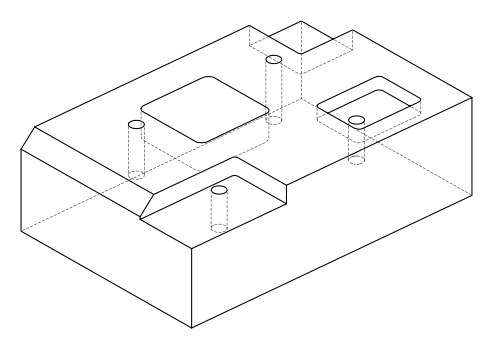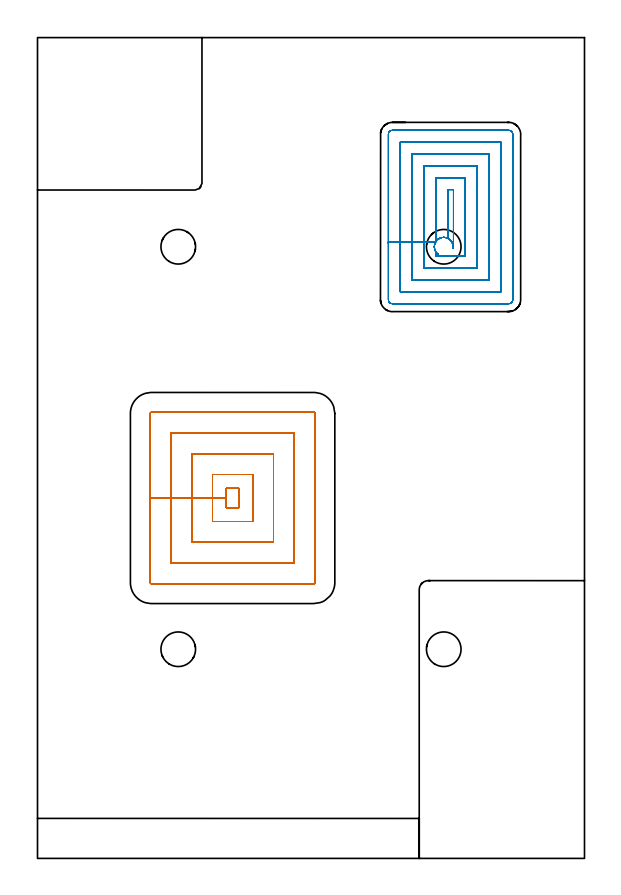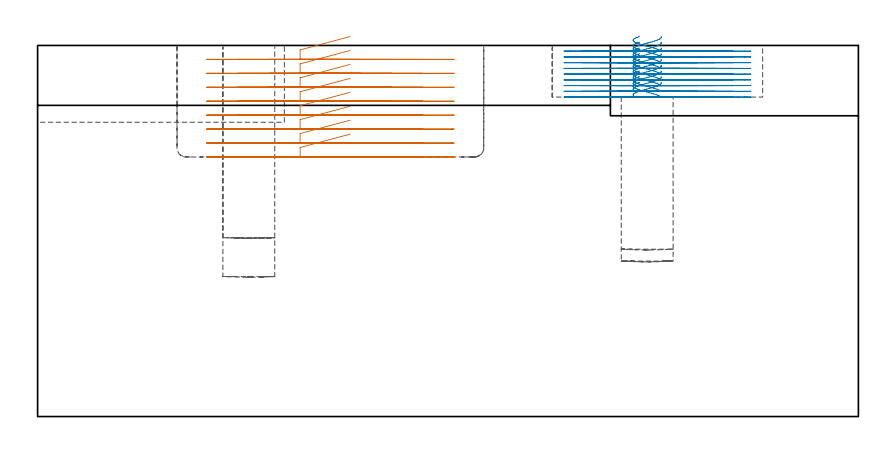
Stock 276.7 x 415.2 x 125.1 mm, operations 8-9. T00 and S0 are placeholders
(PLAN: 9 operations, 5 tool changes, 172.5 min)
(1 INDEXABLE_INSERT_DRILL_BLIND_HOLE_FROM_SOLID | STEP1POCKET | NXT0302_006 | 0.27 min | 15578 mm3)
(2 INDEXABLE_INSERT_DRILL_BLIND_HOLE_FROM_SOLID_1 | STEP1POCKET_1 | NXT0302_006 | 0.21 min | 17477 mm3)
(3 INDEXABLE_INSERT_DRILL_BLIND_HOLE_FROM_SOLID_2 | STEP1POCKET_2 | NXT0302_006 | 0.32 min | 18727 mm3)
(4 INDEXABLE_INSERT_DRILL_BLIND_HOLE_FROM_SOLID_3 | STEP1POCKET_3 | NXT0302_006 | 0.22 min | 16519 mm3)
(5 AREA_MILL | FG_CHAMFER_SURFACE | UGT0205_001 | 12.58 min | 41010 mm3)
(6 MILL_CORNER_NOTCH_RECTANGULAR | CORNER_NOTCH_RECTANGULAR | NXT0201_009 | Follow Part, ap 2, ae 75% | 55.9 min | 270981 mm3)
(7 MILL_CORNER_NOTCH_RECTANGULAR_1 | CORNER_NOTCH_RECTANGULAR_1 | NXT0201_008 | Follow Part, ap 1.5, ae 75% | 65.78 min | 166073 mm3)
(8 MILL_RECTANGULAR_POCKET | POCKET_RECTANGULAR_STRAIGHT | UGT0201_095 | Follow Part, ap 5, ae 75% | 16.07 min | 410668 mm3)
(9 MILL_RECTANGULAR_POCKET_1 | POCKET_RECTANGULAR_STRAIGHT_1 | NXT0201_009 | Follow Part, ap 2, ae 75% | 21.17 min | 113403 mm3)
(TOOL NXT0302_006 | Index. Insert Drill 17.5mm [880-D1750L25-05] | D17.5 PA176 FL88 Z2)
(TOOL UGT0205_001 | Chamfer Mill 20 x 3 x 45 deg. | D20 FL50 Z2)
(TOOL NXT0201_009 | ENDMILL 8mm [2P460-0800-NA 1630] | D8 FL26 Z6)
(TOOL NXT0201_008 | ENDMILL 6mm [2P460-0600-NA 1630] | D6 FL26 Z6)
(TOOL UGT0201_095 | End mill 20 mm | D20 R3 FL38 Z4)
(OP 8 MILL_RECTANGULAR_POCKET)
G17 G21 G94 G90
T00 M6
G54
G17 G0 G90 X105.337 Y194.2 S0 M3
G43 Z135.1 H0
Z128.1
G94 G1 X88.5 Z123.589 F250.
Y182.3 Z120.4
X95.5
Y177.4 F500.
X101.9
Y187.2
X95.5
Y182.3
X88.5
Y170.4
X108.9
Y194.2
X88.5
Y182.3
X78.
Y159.9
X119.4
Y204.7
X78.
Y182.3
X67.5
Y149.4
X129.9
Y215.2
X67.5
Y182.3
X57.
Y139.5
G3 X57.6 Y138.9 R0.6
G1 X139.8
G3 X140.4 Y139.5 R0.6
G1 Y225.1
G3 X139.8 Y225.7 R0.6
G1 X57.6
G3 X57. Y225.1 R0.6
G1 Y182.3
Y181.3
G0 X105.337 Y194.2 Z123.4
G1 X88.5 Z118.889 F250.
Y182.3 Z115.7
X95.5
Y177.4 F500.
X101.9
Y187.2
X95.5
Y182.3
X88.5
Y170.4
X108.9
Y194.2
X88.5
Y182.3
X78.
Y159.9
X119.4
Y204.7
X78.
Y182.3
X67.5
Y149.4
X129.9
Y215.2
X67.5
Y182.3
X57.
Y139.5
G3 X57.6 Y138.9 R0.6
G1 X139.8
G3 X140.4 Y139.5 R0.6
G1 Y225.1
G3 X139.8 Y225.7 R0.6
G1 X57.6
G3 X57. Y225.1 R0.6
G1 Y182.3
Y181.3
G0 X105.337 Y194.2 Z118.7
G1 X88.5 Z114.189 F250.
Y182.3 Z111.
X95.5
Y177.4 F500.
X101.9
Y187.2
X95.5
Y182.3
X88.5
Y170.4
X108.9
Y194.2
X88.5
Y182.3
X78.
Y159.9
X119.4
Y204.7
X78.
Y182.3
X67.5
Y149.4
X129.9
Y215.2
X67.5
Y182.3
X57.
Y139.5
G3 X57.6 Y138.9 R0.6
G1 X139.8
G3 X140.4 Y139.5 R0.6
G1 Y225.1
G3 X139.8 Y225.7 R0.6
G1 X57.6
G3 X57. Y225.1 R0.6
G1 Y182.3
Y181.3
G0 X105.337 Y194.2 Z114.
G1 X88.5 Z109.489 F250.
Y182.3 Z106.3
X95.5
Y177.4 F500.
X101.9
Y187.2
X95.5
Y182.3
X88.5
Y170.4
X108.9
Y194.2
X88.5
Y182.3
X78.
Y159.9
X119.4
Y204.7
X78.
Y182.3
X67.5
Y149.4
X129.9
Y215.2
X67.5
Y182.3
X57.
Y139.5
G3 X57.6 Y138.9 R0.6
G1 X139.8
G3 X140.4 Y139.5 R0.6
G1 Y225.1
G3 X139.8 Y225.7 R0.6
G1 X57.6
G3 X57. Y225.1 R0.6
G1 Y182.3
Y181.3
G0 X105.337 Y194.2 Z109.3
G1 X88.5 Z104.789 F250.
Y182.3 Z101.6
X95.5
Y177.4 F500.
X101.9
Y187.2
X95.5
Y182.3
X88.5
Y170.4
X108.9
Y194.2
X88.5
Y182.3
X78.
Y159.9
X119.4
Y204.7
X78.
Y182.3
X67.5
Y149.4
X129.9
Y215.2
X67.5
Y182.3
X57.
Y139.5
G3 X57.6 Y138.9 R0.6
G1 X139.8
G3 X140.4 Y139.5 R0.6
G1 Y225.1
G3 X139.8 Y225.7 R0.6
G1 X57.6
G3 X57. Y225.1 R0.6
G1 Y182.3
Y181.3
G0 X105.337 Y194.2 Z104.6
G1 X88.5 Z100.089 F250.
Y182.3 Z96.9
X95.5
Y177.4 F500.
X101.9
Y187.2
X95.5
Y182.3
X88.5
Y170.4
X108.9
Y194.2
X88.5
Y182.3
X78.
Y159.9
X119.4
Y204.7
X78.
Y182.3
X67.5
Y149.4
X129.9
Y215.2
X67.5
Y182.3
X57.
Y139.5
G3 X57.6 Y138.9 R0.6
G1 X139.8
G3 X140.4 Y139.5 R0.6
G1 Y225.1
G3 X139.8 Y225.7 R0.6
G1 X57.6
G3 X57. Y225.1 R0.6
G1 Y182.3
Y181.3
G0 X105.337 Y194.2 Z99.9
G1 X88.5 Z95.389 F250.
Y182.3 Z92.2
X95.5
Y177.4 F500.
X101.9
Y187.2
X95.5
Y182.3
X88.5
Y170.4
X108.9
Y194.2
X88.5
Y182.3
X78.
Y159.9
X119.4
Y204.7
X78.
Y182.3
X67.5
Y149.4
X129.9
Y215.2
X67.5
Y182.3
X57.
Y139.5
G3 X57.6 Y138.9 R0.6
G1 X139.8
G3 X140.4 Y139.5 R0.6
G1 Y225.1
G3 X139.8 Y225.7 R0.6
G1 X57.6
G3 X57. Y225.1 R0.6
G1 Y182.3
Y181.3
G0 X105.337 Y194.2 Z95.2
G1 X88.5 Z90.689 F250.
Y182.3 Z87.5
X95.5
Y177.4 F500.
X101.9
Y187.2
X95.5
Y182.3
X88.5
Y170.4
X108.9
Y194.2
X88.5
Y182.3
X78.
Y159.9
X119.4
Y204.7
X78.
Y182.3
X67.5
Y149.4
X129.9
Y215.2
X67.5
Y182.3
X57.
Y139.5
G3 X57.6 Y138.9 R0.6
G1 X139.8
G3 X140.4 Y139.5 R0.6
G1 Y225.1
G3 X139.8 Y225.7 R0.6
G1 X57.6
G3 X57. Y225.1 R0.6
G1 Y182.3
Y181.3
G0 Z135.1
M5
M2
(OP 9 MILL_RECTANGULAR_POCKET_1)
G17 G21 G94 G90
T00 M6
G54
G17 G0 G90 X202.911 Y305.433 S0 M3
G43 Z135.1 H1
Z128.1
G94 G1 X202.711 Y305.562 Z128.036 F250.
X202.207 Y305.984 Z127.86
X201.774 Y306.465 Z127.687
X201.425 Y306.964 Z127.523
X201.159 Y307.456 Z127.374
X200.946 Y308.037 Z127.208
X200.779 Y308.866 Z126.981
X200.761 Y309.712 Z126.754
X200.891 Y310.548 Z126.528
X201.167 Y311.348 Z126.301
X201.579 Y312.087 Z126.074
X201.769 Y312.331 Z125.991
X202.193 Y312.804 Z125.821
X202.696 Y313.225 Z125.645
X202.945 Y313.408 Z125.563
X203.644 Y313.776 Z125.351
X204.396 Y314.024 Z125.139
X205.178 Y314.143 Z124.927
X205.486 Y314.144 Z124.844
X205.794 Y314.145 Z124.762
X206.53 Y314.042 Z124.563
X207.241 Y313.825 Z124.363
X207.91 Y313.5 Z124.164
X208.519 Y313.075 Z123.965
X209.055 Y312.56 Z123.766
X209.52 Y311.928 Z123.556
X209.819 Y311.372 Z123.386
X210.017 Y310.89 Z123.247
X210.091 Y310.6 Z123.167
X210.4 F500.
Y338.3
X207.5
Y313.704
G0 X210.168 Y308.597 Z128.1
G1 X210.248 Y309.235 Z127.928 F250.
X210.206 Y310.068 Z127.704
X210.02 Y310.882 Z127.481
X209.819 Y311.372 Z127.339
X209.52 Y311.928 Z127.169
X209.471 Y312.004 Z127.145
X209.055 Y312.56 Z126.959
X208.519 Y313.075 Z126.76
X207.91 Y313.5 Z126.561
X207.241 Y313.825 Z126.362
X206.53 Y314.042 Z126.162
X205.794 Y314.145 Z125.963
X205.486 Y314.144 Z125.881
X205.178 Y314.143 Z125.798
X204.396 Y314.024 Z125.586
X203.644 Y313.776 Z125.374
X202.945 Y313.408 Z125.162
X202.696 Y313.225 Z125.08
X202.193 Y312.804 Z124.904
X201.769 Y312.331 Z124.734
X201.579 Y312.087 Z124.651
X201.167 Y311.348 Z124.424
X200.891 Y310.548 Z124.197
X200.761 Y309.712 Z123.971
X200.779 Y308.866 Z123.744
X200.946 Y308.037 Z123.517
X201.182 Y307.404 Z123.336
X201.328 Y307.131 Z123.253
X201.425 Y306.964 Z123.202
X201.5 Y306.857 Z123.167
Y304.6 F500.
X216.4
Y344.3
X201.5
Y311.948
X195.5
Y298.6
X222.4
Y350.3
X195.5
Y311.948
X189.5
Y292.6
X228.4
Y356.3
X189.5
Y311.948
X183.5
Y286.6
X234.4
Y362.3
X183.5
Y311.948
X177.5
Y282.6
G3 X179.5 Y280.6 R2.
G1 X238.4
G3 X240.4 Y282.6 R2.
G1 Y366.3
G3 X238.4 Y368.3 R2.
G1 X179.5
G3 X177.5 Y366.3 R2.
G1 Y311.948
Y310.948
G0 X202.912 Y305.432 Z126.167
G1 X202.707 Y305.565 Z126.101 F250.
X202.207 Y305.984 Z125.926
X201.774 Y306.465 Z125.753
X201.425 Y306.964 Z125.59
X201.128 Y307.527 Z125.419
X201.026 Y307.819 Z125.336
X200.924 Y308.111 Z125.253
X200.772 Y308.929 Z125.03
X200.764 Y309.76 Z124.808
X200.9 Y310.581 Z124.585
X201.175 Y311.366 Z124.362
X201.583 Y312.091 Z124.139
X201.773 Y312.335 Z124.056
X202.193 Y312.804 Z123.887
X202.696 Y313.225 Z123.712
X202.945 Y313.408 Z123.629
X203.688 Y313.794 Z123.404
X204.488 Y314.045 Z123.18
X205.319 Y314.151 Z122.955
X206.156 Y314.109 Z122.731
X206.973 Y313.921 Z122.506
X207.744 Y313.593 Z122.282
X208.445 Y313.135 Z122.057
X209.055 Y312.56 Z121.833
X209.52 Y311.928 Z121.622
X209.819 Y311.372 Z121.453
X209.907 Y311.169 Z121.394
X210.017 Y310.89 Z121.314
X210.091 Y310.6 Z121.233
X210.4 F500.
Y338.3
X207.5
Y313.704
G0 X210.168 Y308.596 Z126.167
G1 X210.248 Y309.235 Z125.994 F250.
X210.206 Y310.068 Z125.77
X210.02 Y310.882 Z125.547
X209.907 Y311.169 Z125.464
X209.819 Y311.372 Z125.405
X209.52 Y311.928 Z125.236
X209.471 Y312.004 Z125.212
X209.245 Y312.317 Z125.108
X209.055 Y312.56 Z125.025
X208.445 Y313.135 Z124.801
X207.744 Y313.593 Z124.576
X206.973 Y313.921 Z124.352
X206.156 Y314.109 Z124.127
X205.319 Y314.151 Z123.903
X204.488 Y314.045 Z123.678
X203.688 Y313.794 Z123.454
X202.945 Y313.408 Z123.229
X202.696 Y313.225 Z123.146
X202.193 Y312.804 Z122.971
X201.773 Y312.335 Z122.802
X201.583 Y312.091 Z122.719
X201.175 Y311.366 Z122.496
X200.9 Y310.581 Z122.273
X200.764 Y309.76 Z122.05
X200.772 Y308.929 Z121.827
X200.924 Y308.111 Z121.605
X201.182 Y307.404 Z121.403
X201.328 Y307.131 Z121.32
X201.425 Y306.964 Z121.268
X201.5 Y306.857 Z121.233
Y304.6 F500.
X216.4
Y344.3
X201.5
Y311.947
X195.5
Y298.6
X222.4
Y350.3
X195.5
Y311.947
X189.5
Y292.6
X228.4
Y356.3
X189.5
Y311.947
X183.5
Y286.6
X234.4
Y362.3
X183.5
Y311.947
X177.5
Y282.6
G3 X179.5 Y280.6 R2.
G1 X238.4
G3 X240.4 Y282.6 R2.
G1 Y366.3
G3 X238.4 Y368.3 R2.
G1 X179.5
G3 X177.5 Y366.3 R2.
G1 Y311.947
Y310.947
G0 X202.912 Y305.432 Z124.233
G1 X202.708 Y305.564 Z124.168 F250.
X202.204 Y305.987 Z123.992
X201.774 Y306.465 Z123.82
X201.425 Y306.964 Z123.656
X201.129 Y307.524 Z123.486
X201.027 Y307.817 Z123.404
X200.925 Y308.109 Z123.321
X200.773 Y308.927 Z123.098
X200.764 Y309.759 Z122.875
X200.9 Y310.58 Z122.652
X201.175 Y311.366 Z122.429
X201.583 Y312.091 Z122.206
X201.773 Y312.335 Z122.123
X202.193 Y312.804 Z121.954
X202.696 Y313.225 Z121.778
X202.945 Y313.408 Z121.696
X203.688 Y313.794 Z121.471
X204.488 Y314.045 Z121.247
X205.319 Y314.151 Z121.022
X206.156 Y314.109 Z120.797
X206.973 Y313.921 Z120.573
X207.744 Y313.593 Z120.348
X208.445 Y313.135 Z120.124
X209.055 Y312.56 Z119.899
X209.52 Y311.928 Z119.689
X209.819 Y311.372 Z119.52
X209.907 Y311.169 Z119.461
X210.017 Y310.89 Z119.38
X210.091 Y310.6 Z119.3
X210.4 F500.
Y338.3
X207.5
Y313.704
G0 X210.168 Y308.596 Z124.233
G1 X210.248 Y309.235 Z124.061 F250.
X210.206 Y310.068 Z123.837
X210.02 Y310.882 Z123.614
X209.907 Y311.169 Z123.531
X209.819 Y311.372 Z123.472
X209.52 Y311.928 Z123.302
X209.471 Y312.004 Z123.278
X209.245 Y312.317 Z123.175
X209.055 Y312.56 Z123.092
X208.445 Y313.135 Z122.868
X207.744 Y313.593 Z122.643
X206.973 Y313.921 Z122.418
X206.156 Y314.109 Z122.194
X205.319 Y314.151 Z121.969
X204.488 Y314.045 Z121.745
X203.688 Y313.794 Z121.52
X202.945 Y313.408 Z121.296
X202.696 Y313.225 Z121.213
X202.193 Y312.804 Z121.037
X201.773 Y312.335 Z120.869
X201.583 Y312.091 Z120.786
X201.175 Y311.366 Z120.563
X200.9 Y310.58 Z120.34
X200.764 Y309.759 Z120.117
X200.773 Y308.927 Z119.894
X200.925 Y308.109 Z119.671
X201.182 Y307.404 Z119.47
X201.328 Y307.131 Z119.387
X201.425 Y306.964 Z119.335
X201.5 Y306.857 Z119.3
Y304.6 F500.
X216.4
Y344.3
X201.5
Y311.947
X195.5
Y298.6
X222.4
Y350.3
X195.5
Y311.947
X189.5
Y292.6
X228.4
Y356.3
X189.5
Y311.947
X183.5
Y286.6
X234.4
Y362.3
X183.5
Y311.947
X177.5
Y282.6
G3 X179.5 Y280.6 R2.
G1 X238.4
G3 X240.4 Y282.6 R2.
G1 Y366.3
G3 X238.4 Y368.3 R2.
G1 X179.5
G3 X177.5 Y366.3 R2.
G1 Y311.947
Y310.947
G0 X202.912 Y305.432 Z122.3
G1 X202.712 Y305.561 Z122.236 F250.
X202.204 Y305.987 Z122.058
X201.774 Y306.465 Z121.886
X201.425 Y306.964 Z121.723
X201.328 Y307.131 Z121.671
X201.182 Y307.404 Z121.588
X200.907 Y308.174 Z121.369
X200.768 Y308.98 Z121.15
X200.767 Y309.797 Z120.931
X200.905 Y310.603 Z120.712
X201.179 Y311.374 Z120.493
X201.579 Y312.087 Z120.274
X201.769 Y312.331 Z120.191
X202.193 Y312.804 Z120.021
X202.696 Y313.225 Z119.845
X202.945 Y313.408 Z119.762
X203.688 Y313.794 Z119.538
X204.488 Y314.045 Z119.313
X205.319 Y314.151 Z119.089
X206.156 Y314.109 Z118.864
X206.973 Y313.921 Z118.64
X207.744 Y313.593 Z118.415
X208.445 Y313.135 Z118.19
X209.055 Y312.56 Z117.966
X209.52 Y311.928 Z117.756
X209.819 Y311.372 Z117.586
X209.907 Y311.169 Z117.527
X210.017 Y310.89 Z117.447
X210.091 Y310.6 Z117.367
X210.4 F500.
Y338.3
X207.5
Y313.704
G0 X210.168 Y308.596 Z122.3
G1 X210.248 Y309.235 Z122.127 F250.
X210.206 Y310.068 Z121.904
X210.02 Y310.882 Z121.68
X209.907 Y311.169 Z121.597
X209.819 Y311.372 Z121.538
X209.52 Y311.928 Z121.369
X209.471 Y312.004 Z121.345
X209.245 Y312.317 Z121.241
X209.055 Y312.56 Z121.159
X208.445 Y313.135 Z120.934
X207.744 Y313.593 Z120.71
X206.973 Y313.921 Z120.485
X206.156 Y314.109 Z120.261
X205.319 Y314.151 Z120.036
X204.488 Y314.045 Z119.811
X203.688 Y313.794 Z119.587
X202.945 Y313.408 Z119.362
X202.696 Y313.225 Z119.28
X202.193 Y312.804 Z119.104
X201.769 Y312.331 Z118.934
X201.579 Y312.087 Z118.851
X201.179 Y311.374 Z118.632
X200.905 Y310.603 Z118.413
X200.767 Y309.797 Z118.194
X200.768 Y308.98 Z117.974
X200.907 Y308.174 Z117.755
X201.182 Y307.404 Z117.536
X201.328 Y307.131 Z117.453
X201.425 Y306.964 Z117.402
X201.5 Y306.857 Z117.367
Y304.6 F500.
X216.4
Y344.3
X201.5
Y311.948
X195.5
Y298.6
X222.4
Y350.3
X195.5
Y311.948
X189.5
Y292.6
X228.4
Y356.3
X189.5
Y311.948
X183.5
Y286.6
X234.4
Y362.3
X183.5
Y311.948
X177.5
Y282.6
G3 X179.5 Y280.6 R2.
G1 X238.4
G3 X240.4 Y282.6 R2.
G1 Y366.3
G3 X238.4 Y368.3 R2.
G1 X179.5
G3 X177.5 Y366.3 R2.
G1 Y311.948
Y310.948
G0 X202.912 Y305.432 Z120.367
G1 X202.711 Y305.562 Z120.302 F250.
X202.207 Y305.984 Z120.126
X201.774 Y306.465 Z119.953
X201.425 Y306.964 Z119.79
X201.328 Y307.131 Z119.738
X201.182 Y307.404 Z119.655
X200.907 Y308.174 Z119.436
X200.768 Y308.98 Z119.217
X200.767 Y309.797 Z118.998
X200.905 Y310.603 Z118.779
X201.179 Y311.374 Z118.56
X201.579 Y312.087 Z118.34
X201.769 Y312.331 Z118.258
X202.193 Y312.804 Z118.087
X202.696 Y313.225 Z117.912
X202.945 Y313.408 Z117.829
X203.688 Y313.794 Z117.604
X204.488 Y314.045 Z117.38
X205.319 Y314.151 Z117.155
X206.156 Y314.109 Z116.931
X206.973 Y313.921 Z116.706
X207.744 Y313.593 Z116.482
X208.445 Y313.135 Z116.257
X209.055 Y312.56 Z116.033
X209.52 Y311.928 Z115.822
X209.819 Y311.372 Z115.653
X209.907 Y311.169 Z115.594
X210.017 Y310.89 Z115.514
X210.091 Y310.6 Z115.433
X210.4 F500.
Y338.3
X207.5
Y313.704
G0 X210.168 Y308.596 Z120.367
G1 X210.248 Y309.235 Z120.194 F250.
X210.206 Y310.068 Z119.97
X210.02 Y310.882 Z119.747
X209.907 Y311.169 Z119.664
X209.819 Y311.372 Z119.605
X209.52 Y311.928 Z119.436
X209.471 Y312.004 Z119.412
X209.245 Y312.317 Z119.308
X209.055 Y312.56 Z119.225
X208.445 Y313.135 Z119.001
X207.744 Y313.593 Z118.776
X206.973 Y313.921 Z118.552
X206.156 Y314.109 Z118.327
X205.319 Y314.151 Z118.103
X204.488 Y314.045 Z117.878
X203.688 Y313.794 Z117.654
X202.945 Y313.408 Z117.429
X202.696 Y313.225 Z117.346
X202.193 Y312.804 Z117.171
X201.769 Y312.331 Z117.
X201.579 Y312.087 Z116.917
X201.179 Y311.374 Z116.698
X200.905 Y310.603 Z116.479
X200.767 Y309.797 Z116.26
X200.768 Y308.98 Z116.041
X200.907 Y308.174 Z115.822
X201.182 Y307.404 Z115.603
X201.328 Y307.131 Z115.52
X201.425 Y306.964 Z115.468
X201.5 Y306.857 Z115.433
Y304.6 F500.
X216.4
Y344.3
X201.5
Y311.948
X195.5
Y298.6
X222.4
Y350.3
X195.5
Y311.948
X189.5
Y292.6
X228.4
Y356.3
X189.5
Y311.948
X183.5
Y286.6
X234.4
Y362.3
X183.5
Y311.948
X177.5
Y282.6
G3 X179.5 Y280.6 R2.
G1 X238.4
G3 X240.4 Y282.6 R2.
G1 Y366.3
G3 X238.4 Y368.3 R2.
G1 X179.5
G3 X177.5 Y366.3 R2.
G1 Y311.948
Y310.948
G0 X202.912 Y305.432 Z118.433
G1 X202.711 Y305.562 Z118.369 F250.
X202.207 Y305.984 Z118.193
X201.774 Y306.465 Z118.02
X201.425 Y306.964 Z117.856
X201.328 Y307.131 Z117.805
X201.182 Y307.404 Z117.722
X200.907 Y308.174 Z117.503
X200.768 Y308.98 Z117.284
X200.767 Y309.797 Z117.064
X200.905 Y310.603 Z116.845
X201.179 Y311.374 Z116.626
X201.579 Y312.087 Z116.407
X201.769 Y312.331 Z116.324
X202.193 Y312.804 Z116.154
X202.696 Y313.225 Z115.978
X202.945 Y313.408 Z115.896
X203.688 Y313.794 Z115.671
X204.488 Y314.045 Z115.447
X205.319 Y314.151 Z115.222
X206.156 Y314.109 Z114.997
X206.973 Y313.921 Z114.773
X207.744 Y313.593 Z114.548
X208.445 Y313.135 Z114.324
X209.055 Y312.56 Z114.099
X209.52 Y311.928 Z113.889
X209.819 Y311.372 Z113.72
X209.907 Y311.169 Z113.661
X210.017 Y310.89 Z113.58
X210.091 Y310.6 Z113.5
X210.4 F500.
Y338.3
X207.5
Y313.704
G0 X210.168 Y308.596 Z118.433
G1 X210.248 Y309.235 Z118.261 F250.
X210.206 Y310.068 Z118.037
X210.02 Y310.882 Z117.814
X209.907 Y311.169 Z117.731
X209.819 Y311.372 Z117.672
X209.52 Y311.928 Z117.502
X209.471 Y312.004 Z117.478
X209.245 Y312.317 Z117.375
X209.055 Y312.56 Z117.292
X208.445 Y313.135 Z117.068
X207.744 Y313.593 Z116.843
X206.973 Y313.921 Z116.618
X206.156 Y314.109 Z116.394
X205.319 Y314.151 Z116.169
X204.488 Y314.045 Z115.945
X203.688 Y313.794 Z115.72
X202.945 Y313.408 Z115.496
X202.696 Y313.225 Z115.413
X202.193 Y312.804 Z115.237
X201.769 Y312.331 Z115.067
X201.579 Y312.087 Z114.984
X201.179 Y311.374 Z114.765
X200.905 Y310.603 Z114.546
X200.767 Y309.797 Z114.327
X200.768 Y308.98 Z114.108
X200.907 Y308.174 Z113.889
X201.182 Y307.404 Z113.67
X201.328 Y307.131 Z113.587
X201.425 Y306.964 Z113.535
X201.5 Y306.857 Z113.5
Y304.6 F500.
X216.4
Y344.3
X201.5
Y311.948
X195.5
Y298.6
X222.4
Y350.3
X195.5
Y311.948
X189.5
Y292.6
X228.4
Y356.3
X189.5
Y311.948
X183.5
Y286.6
X234.4
Y362.3
X183.5
Y311.948
X177.5
Y282.6
G3 X179.5 Y280.6 R2.
G1 X238.4
G3 X240.4 Y282.6 R2.
G1 Y366.3
G3 X238.4 Y368.3 R2.
G1 X179.5
G3 X177.5 Y366.3 R2.
G1 Y311.948
Y310.948
G0 X202.912 Y305.432 Z116.5
G1 X202.711 Y305.562 Z116.436 F250.
X202.207 Y305.984 Z116.259
X201.774 Y306.465 Z116.086
X201.425 Y306.964 Z115.923
X201.328 Y307.131 Z115.871
X201.182 Y307.404 Z115.788
X200.907 Y308.174 Z115.569
X200.768 Y308.98 Z115.35
X200.767 Y309.797 Z115.131
X200.905 Y310.603 Z114.912
X201.179 Y311.374 Z114.693
X201.579 Y312.087 Z114.474
X201.769 Y312.331 Z114.391
X202.193 Y312.804 Z114.221
X202.696 Y313.225 Z114.045
X202.945 Y313.408 Z113.962
X203.688 Y313.794 Z113.738
X204.488 Y314.045 Z113.513
X205.319 Y314.151 Z113.289
X206.156 Y314.109 Z113.064
X206.973 Y313.921 Z112.84
X207.744 Y313.593 Z112.615
X208.445 Y313.135 Z112.39
X209.055 Y312.56 Z112.166
X209.52 Y311.928 Z111.956
X209.819 Y311.372 Z111.786
X209.907 Y311.169 Z111.727
X210.017 Y310.89 Z111.647
X210.091 Y310.6 Z111.567
X210.4 F500.
Y338.3
X207.5
Y313.704
G0 X210.168 Y308.596 Z116.5
G1 X210.248 Y309.235 Z116.327 F250.
X210.206 Y310.068 Z116.104
X210.02 Y310.882 Z115.88
X209.907 Y311.169 Z115.797
X209.819 Y311.372 Z115.738
X209.52 Y311.928 Z115.569
X209.471 Y312.004 Z115.545
X209.245 Y312.317 Z115.441
X209.055 Y312.56 Z115.359
X208.445 Y313.135 Z115.134
X207.744 Y313.593 Z114.91
X206.973 Y313.921 Z114.685
X206.156 Y314.109 Z114.461
X205.319 Y314.151 Z114.236
X204.488 Y314.045 Z114.011
X203.688 Y313.794 Z113.787
X202.945 Y313.408 Z113.562
X202.696 Y313.225 Z113.48
X202.193 Y312.804 Z113.304
X201.769 Y312.331 Z113.134
X201.579 Y312.087 Z113.051
X201.179 Y311.374 Z112.832
X200.905 Y310.603 Z112.613
X200.767 Y309.797 Z112.394
X200.768 Y308.98 Z112.174
X200.907 Y308.174 Z111.955
X201.182 Y307.404 Z111.736
X201.328 Y307.131 Z111.653
X201.425 Y306.964 Z111.602
X201.5 Y306.857 Z111.567
Y304.6 F500.
X216.4
Y344.3
X201.5
Y311.948
X195.5
Y298.6
X222.4
Y350.3
X195.5
Y311.948
X189.5
Y292.6
X228.4
Y356.3
X189.5
Y311.948
X183.5
Y286.6
X234.4
Y362.3
X183.5
Y311.948
X177.5
Y282.6
G3 X179.5 Y280.6 R2.
G1 X238.4
G3 X240.4 Y282.6 R2.
G1 Y366.3
G3 X238.4 Y368.3 R2.
G1 X179.5
G3 X177.5 Y366.3 R2.
G1 Y311.948
Y310.948
G0 X202.912 Y305.432 Z114.567
G1 X202.707 Y305.565 Z114.501 F250.
X202.207 Y305.984 Z114.326
X201.774 Y306.465 Z114.153
X201.425 Y306.964 Z113.99
X201.129 Y307.524 Z113.82
X201.027 Y307.816 Z113.737
X200.925 Y308.109 Z113.654
X200.773 Y308.927 Z113.431
X200.764 Y309.759 Z113.208
X200.9 Y310.58 Z112.985
X201.175 Y311.365 Z112.762
X201.583 Y312.091 Z112.539
X201.773 Y312.335 Z112.456
X202.193 Y312.804 Z112.287
X202.696 Y313.225 Z112.112
X202.945 Y313.408 Z112.029
X203.688 Y313.794 Z111.804
X204.488 Y314.045 Z111.58
X205.319 Y314.151 Z111.355
X206.156 Y314.109 Z111.131
X206.973 Y313.921 Z110.906
X207.744 Y313.593 Z110.682
X208.445 Y313.135 Z110.457
X209.055 Y312.56 Z110.233
X209.52 Y311.928 Z110.022
X209.819 Y311.372 Z109.853
X209.907 Y311.169 Z109.794
X210.017 Y310.89 Z109.714
X210.091 Y310.6 Z109.633
X210.4 F500.
Y338.3
X207.5
Y313.704
G0 X210.168 Y308.596 Z114.567
G1 X210.248 Y309.235 Z114.394 F250.
X210.206 Y310.068 Z114.171
X210.02 Y310.882 Z113.947
X209.907 Y311.169 Z113.864
X209.819 Y311.372 Z113.805
X209.52 Y311.928 Z113.636
X209.471 Y312.004 Z113.612
X209.245 Y312.317 Z113.508
X209.055 Y312.56 Z113.425
X208.445 Y313.135 Z113.201
X207.744 Y313.593 Z112.976
X206.973 Y313.921 Z112.752
X206.156 Y314.109 Z112.527
X205.319 Y314.151 Z112.303
X204.488 Y314.045 Z112.078
X203.688 Y313.794 Z111.854
X202.945 Y313.408 Z111.629
X202.696 Y313.225 Z111.546
X202.193 Y312.804 Z111.371
X201.773 Y312.335 Z111.202
X201.583 Y312.091 Z111.119
X201.175 Y311.365 Z110.896
X200.9 Y310.58 Z110.673
X200.764 Y309.759 Z110.45
X200.773 Y308.927 Z110.227
X200.925 Y308.109 Z110.004
X201.182 Y307.404 Z109.803
X201.328 Y307.131 Z109.72
X201.425 Y306.964 Z109.668
X201.5 Y306.857 Z109.633
Y304.6 F500.
X216.4
Y344.3
X201.5
Y311.947
X195.5
Y298.6
X222.4
Y350.3
X195.5
Y311.947
X189.5
Y292.6
X228.4
Y356.3
X189.5
Y311.947
X183.5
Y286.6
X234.4
Y362.3
X183.5
Y311.947
X177.5
Y282.6
G3 X179.5 Y280.6 R2.
G1 X238.4
G3 X240.4 Y282.6 R2.
G1 Y366.3
G3 X238.4 Y368.3 R2.
G1 X179.5
G3 X177.5 Y366.3 R2.
G1 Y311.947
Y310.947
G0 X202.911 Y305.432 Z112.633
G1 X202.707 Y305.565 Z112.568 F250.
X202.207 Y305.984 Z112.393
X201.774 Y306.465 Z112.22
X201.425 Y306.964 Z112.057
X201.328 Y307.131 Z112.005
X201.182 Y307.404 Z111.922
X200.912 Y308.158 Z111.708
X200.771 Y308.945 Z111.493
X200.763 Y309.746 Z111.279
X200.889 Y310.536 Z111.064
X200.982 Y310.831 Z110.981
X201.075 Y311.126 Z110.898
X201.301 Y311.622 Z110.752
X201.581 Y312.089 Z110.606
X201.771 Y312.333 Z110.524
X202.197 Y312.807 Z110.353
X202.696 Y313.225 Z110.178
X202.945 Y313.408 Z110.096
X203.688 Y313.794 Z109.871
X204.488 Y314.045 Z109.647
X205.319 Y314.151 Z109.422
X206.156 Y314.109 Z109.197
X206.973 Y313.921 Z108.973
X207.744 Y313.593 Z108.748
X208.445 Y313.135 Z108.524
X209.055 Y312.56 Z108.299
X209.52 Y311.928 Z108.089
X209.819 Y311.372 Z107.92
X209.907 Y311.169 Z107.861
X210.017 Y310.89 Z107.78
X210.091 Y310.6 Z107.7
X210.4 F500.
Y338.3
X207.5
Y313.704
G0 X210.168 Y308.597 Z112.633
G1 X210.248 Y309.235 Z112.461 F250.
X210.206 Y310.068 Z112.237
X210.02 Y310.882 Z112.014
X209.907 Y311.169 Z111.931
X209.819 Y311.372 Z111.872
X209.52 Y311.928 Z111.703
X209.471 Y312.004 Z111.679
X209.245 Y312.317 Z111.575
X209.055 Y312.56 Z111.492
X208.445 Y313.135 Z111.268
X207.744 Y313.593 Z111.043
X206.973 Y313.921 Z110.819
X206.156 Y314.109 Z110.594
X205.319 Y314.151 Z110.37
X204.488 Y314.045 Z110.145
X203.688 Y313.794 Z109.921
X202.945 Y313.408 Z109.696
X202.696 Y313.225 Z109.613
X202.197 Y312.807 Z109.439
X201.771 Y312.333 Z109.268
X201.581 Y312.089 Z109.185
X201.301 Y311.622 Z109.039
X201.075 Y311.126 Z108.893
X200.982 Y310.831 Z108.81
X200.889 Y310.536 Z108.728
X200.763 Y309.746 Z108.513
X200.771 Y308.945 Z108.299
X200.912 Y308.158 Z108.084
X201.182 Y307.404 Z107.87
X201.328 Y307.131 Z107.787
X201.425 Y306.964 Z107.735
X201.5 Y306.857 Z107.7
Y304.6 F500.
X216.4
Y344.3
X201.5
Y311.947
X195.5
Y298.6
X222.4
Y350.3
X195.5
Y311.947
X189.5
Y292.6
X228.4
Y356.3
X189.5
Y311.947
X183.5
Y286.6
X234.4
Y362.3
X183.5
Y311.947
X177.5
Y282.6
G3 X179.5 Y280.6 R2.
G1 X238.4
G3 X240.4 Y282.6 R2.
G1 Y366.3
G3 X238.4 Y368.3 R2.
G1 X179.5
G3 X177.5 Y366.3 R2.
G1 Y311.947
Y310.947
G0 Z135.1
M5
M2
